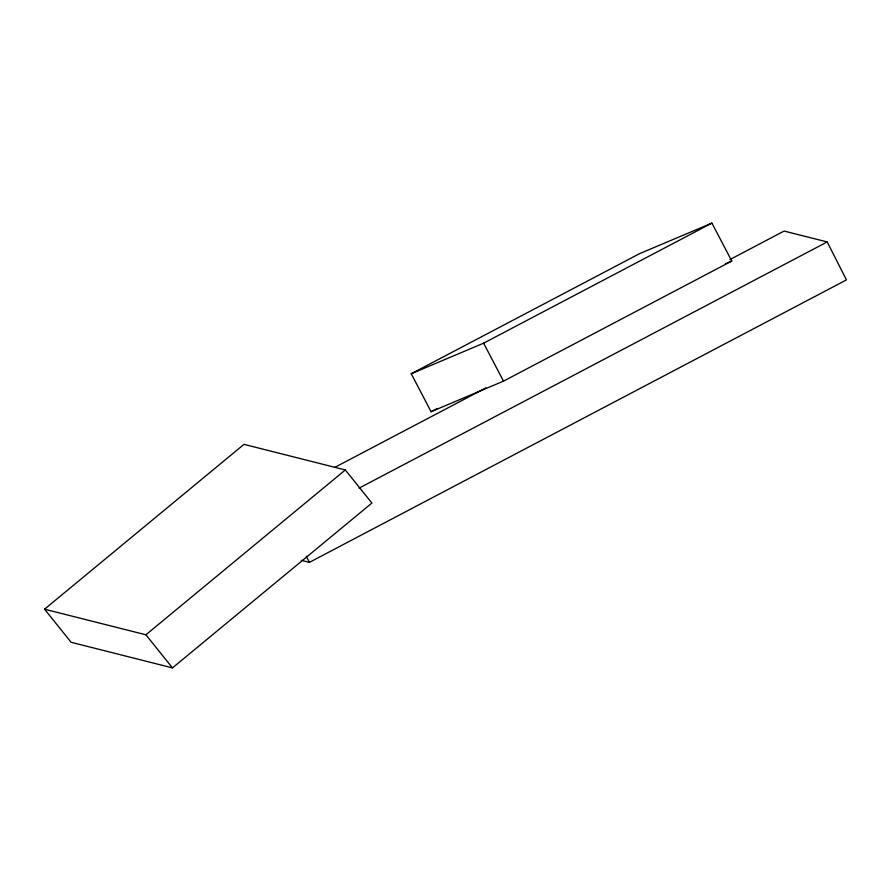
<?xml version="1.0" encoding="UTF-8"?>
<svg xmlns="http://www.w3.org/2000/svg" width="891" height="891" viewBox="0 0 891 891"><rect width="100%" height="100%" fill="white"/><g stroke="black" fill="none" stroke-linecap="round" stroke-linejoin="round"><path stroke-width="1.34" d="M44.55 609.199L243.978 444.353L345.329 469.958L371.903 503.059L172.475 667.894L71.124 642.288L44.55 609.199L145.901 634.793L172.475 667.894M145.901 634.793L345.329 469.958M411.219 373.752L639.515 253.679L711.898 223.106L731.789 261.052L503.493 381.136L431.11 411.709L411.219 373.752L483.601 343.18L711.898 223.106M431.11 411.709L437.247 408.479M334.493 467.541L486.007 387.852M729.907 259.571L784.102 231.059L827.193 241.94L846.45 279.908L309.377 562.388L301.303 560.35M359.095 488.134L827.193 241.94M725.441 263.736L731.789 261.052M483.601 343.18L503.493 381.136M306.27 556.262L309.377 562.388"/></g></svg>
